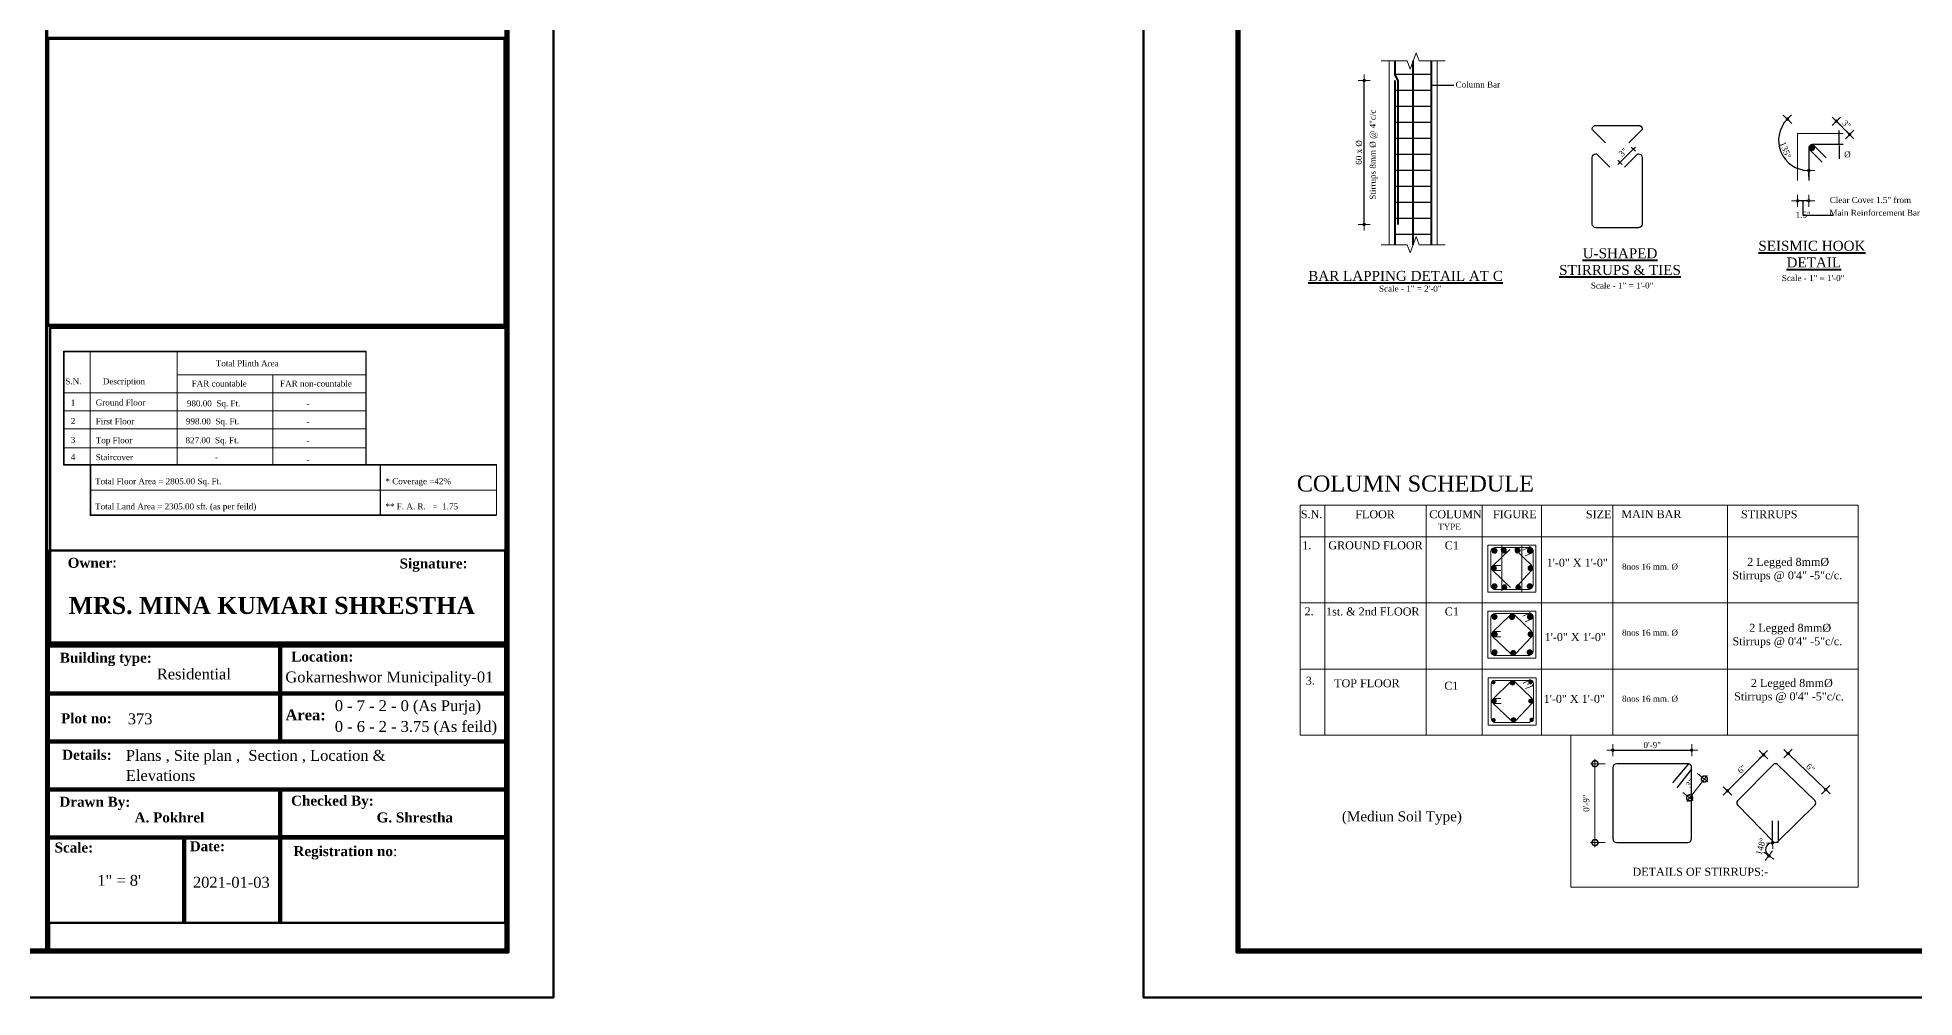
# Model space of a CAD drawing. Header units: inches. Extents: x 897 to 49934, y -34925 to -18564.
# Drawn here: x 19189 to 21065, y -25586 to -24626 of the extents above; entities that cross this region are included whole.
import ezdxf
from ezdxf.enums import TextEntityAlignment as Align

# ---------------------------------------------------------------- set-up
doc = ezdxf.new("R2010")
doc.units = ezdxf.units.IN
doc.header["$LTSCALE"] = 35
doc.header["$MEASUREMENT"] = 0
doc.header["$PDMODE"] = 34
for name, color, linetype, lineweight in [('SES- Door&Window', 21, 'Continuous', 15), ('SES-Access Road', 2, 'Continuous', 15), ('SES-DIMENSION', 142, 'Continuous', 13), ('SES-HACTH', 8, 'Continuous', 13), ('SES-Leader', 2, 'Continuous', 15), ('SES-REBARS', 1, 'Continuous', 40), ('SES-SHEETS', 7, 'Continuous', 60), ('SES-SLAB OUTLINE', 4, 'Continuous', 18), ('SES-TEXT', 3, 'Continuous', 20), ('SES-TitleText', 7, 'Continuous', 40)]:
    doc.layers.add(name, color=color, linetype=linetype, lineweight=lineweight)
doc.layers.add('SES-STIRRUP', color=10, linetype='Continuous')
doc.styles.add('7 INCH', font='times.ttf', dxfattribs={"height": 7})
doc.styles.add('SES-7 INCH', font='times.ttf', dxfattribs={"height": 7})
doc.styles.add('SES-ARAIL', font='times.ttf', dxfattribs={"height": 6})
doc.styles.add('SES-Title Text', font='times.ttf', dxfattribs={"height": 10})
doc.dimstyles.new('1.1', dxfattribs={"dimscale": 0, "dimtxt": 6, "dimasz": 1, "dimexe": 2, "dimexo": 9, "dimgap": 2, "dimtad": 1, "dimdec": 0, "dimlfac": 0.125, "dimzin": 3, "dimdsep": 46, "dimlunit": 4, "dimtxsty": 'SES-ARAIL', "dimblk": 'DIM', "dimcen": 3, "dimdle": 3, "dimse1": 1, "dimse2": 1, "dimclrd": 256, "dimclre": 256, "dimclrt": 7, "dimadec": 1, "dimazin": 2, "dimtfac": 1, "dimtdec": 0, "dimtix": 1, "dimtofl": 0, "dimtmove": 2, "dimatfit": 3, "dimldrblk": 'arrow', "dimfxl": 2, "dimfrac": 2, "dimtolj": 2, "dimtzin": 0, "dimarcsym": 0})
doc.dimstyles.new('1.2', dxfattribs={"dimscale": 0, "dimtxt": 6, "dimasz": 0.5, "dimexe": 2, "dimexo": 9, "dimgap": 2, "dimtad": 1, "dimdec": 0, "dimlfac": 0.25, "dimzin": 3, "dimdsep": 46, "dimlunit": 4, "dimtxsty": 'SES-ARAIL', "dimblk": 'DIM', "dimcen": 3, "dimdle": 3, "dimse1": 1, "dimse2": 1, "dimclrd": 256, "dimclre": 256, "dimclrt": 7, "dimadec": 1, "dimazin": 2, "dimtfac": 1, "dimtdec": 0, "dimtix": 1, "dimtofl": 0, "dimtmove": 2, "dimatfit": 3, "dimldrblk": 'DSAFSADF', "dimfxl": 2, "dimfrac": 2, "dimtolj": 2, "dimtzin": 0, "dimarcsym": 0})
doc.dimstyles.new('1.8 str', dxfattribs={"dimscale": 0, "dimtxt": 6, "dimasz": 1, "dimexe": 2, "dimexo": 9, "dimgap": 2, "dimtad": 1, "dimdec": 0, "dimzin": 3, "dimdsep": 46, "dimlunit": 4, "dimtxsty": 'SES-ARAIL', "dimblk": 'DIM', "dimcen": 3, "dimdle": 3, "dimse1": 1, "dimse2": 1, "dimclrd": 256, "dimclre": 256, "dimclrt": 7, "dimadec": 1, "dimazin": 2, "dimtfac": 1, "dimtdec": 0, "dimtofl": 0, "dimtmove": 2, "dimatfit": 3, "dimldrblk": 'DSAFSADF', "dimfxl": 2, "dimfrac": 2, "dimtolj": 2, "dimtzin": 0, "dimarcsym": 0})
doc.dimstyles.new('7 INCH', dxfattribs={"dimscale": 0, "dimtxt": 7, "dimasz": 1, "dimexe": 2, "dimexo": 9, "dimgap": 2, "dimtad": 1, "dimdec": 0, "dimzin": 3, "dimdsep": 46, "dimlunit": 4, "dimtxsty": '7 INCH', "dimblk": 'DIM', "dimcen": 3, "dimdle": 3, "dimse1": 1, "dimse2": 1, "dimclrd": 256, "dimclre": 256, "dimclrt": 7, "dimadec": 1, "dimazin": 2, "dimtfac": 1, "dimtdec": 0, "dimtix": 1, "dimtofl": 0, "dimtmove": 2, "dimatfit": 3, "dimldrblk": 'ARW', "dimfxl": 2, "dimfrac": 2, "dimtolj": 2, "dimtzin": 0, "dimarcsym": 0})

# ---------------------------------------------------------------- blocks, each defined once
blk = doc.blocks.new('s1')
at = {"layer": 'SES-SHEETS'}
for p, q in [((16863.9, -14166.6), (17322.2, -14166.6)), ((16863.9, -14454.6), (17322.2, -14454.6)), ((16864.5, -14774.4), (17322.9, -14774.4)), ((16865.9, -14772.4), (17324.2, -14772.4)), ((17096.8, -14774.4), (17096.8, -14870.4)), ((17096.8, -14774.4), (17096.8, -14870.4)), ((16864.5, -14822.4), (17322.9, -14822.4)), ((16864.5, -14870.4), (17322.9, -14870.4)), ((16864.5, -14918.4), (17322.9, -14918.4)), ((17096.8, -14918.4), (17096.8, -15053.1)), ((17096.8, -14918.4), (17096.8, -15053.1)), ((16864.5, -14966.4), (17322.9, -14966.4)), ((17000.8, -14966.4), (17000.8, -15053.1)), ((17000.8, -14966.4), (17000.8, -15053.1))]:
    blk.add_line(p, q, dxfattribs=at)
at = {"layer": 'SES-SHEETS', "color": 8}
blk.add_lwpolyline([(14202.2, -12888.6), (17370.2, -12888.6), (17370.2, -15126.6), (14202.2, -15126.6)], close=True, dxfattribs=at)
at = {"layer": 'SES-SHEETS'}
for points in [[(14295.2, -12933.6), (17325.2, -12933.6), (17325.2, -15081.6), (14295.2, -15081.6)], [(14296.2, -12934.6), (17324.2, -12934.6), (17324.2, -15080.6), (14296.2, -15080.6)], [(14297.2, -12935.6), (17323.2, -12935.6), (17323.2, -15079.6), (14297.2, -15079.6)], [(14298.2, -12936.6), (17322.2, -12936.6), (17322.2, -15078.6), (14298.2, -15078.6)], [(16864.9, -14453.6), (17321.2, -14453.6), (17321.2, -14167.6), (16864.9, -14167.6)], [(16866.9, -14771.4), (17323.2, -14771.4), (17323.2, -14456.6), (16866.9, -14456.6)], [(16865.5, -14679.4), (17321.9, -14679.4), (17321.9, -14773.4), (16865.5, -14773.4)], [(17095.8, -14821.4), (16865.5, -14821.4), (16865.5, -14775.4), (17095.8, -14775.4)], [(17095.8, -14821.4), (16865.5, -14821.4), (16865.5, -14775.4), (17095.8, -14775.4)], [(17097.8, -14775.4), (17321.9, -14775.4), (17321.9, -14821.4), (17097.8, -14821.4)], [(17095.8, -14823.4), (16865.5, -14823.4), (16865.5, -14869.4), (17095.8, -14869.4)], [(17095.8, -14823.4), (16865.5, -14823.4), (16865.5, -14869.4), (17095.8, -14869.4)], [(17097.8, -14823.4), (17321.9, -14823.4), (17321.9, -14869.4), (17097.8, -14869.4)], [(16865.5, -14871.4), (17321.9, -14871.4), (17321.9, -14917.4), (16865.5, -14917.4)], [(17095.8, -14919.4), (16865.5, -14919.4), (16865.5, -14965.4), (17095.8, -14965.4)], [(17095.8, -14919.4), (16865.5, -14919.4), (16865.5, -14965.4), (17095.8, -14965.4)], [(17097.8, -14965.1), (17321.9, -14965.1), (17321.9, -14919.4), (17097.8, -14919.4)], [(16865.5, -14967.4), (16999.8, -14967.4), (16999.8, -15052.1), (16865.5, -15052.1)], [(17095.8, -14967.4), (17001.8, -14967.4), (17001.8, -15052.1), (17095.8, -15052.1)], [(17095.8, -14967.4), (17001.8, -14967.4), (17001.8, -15052.1), (17095.8, -15052.1)], [(17097.8, -14967.4), (17321.9, -14967.4), (17321.9, -15052.1), (17097.8, -15052.1)], [(16865.9, -15052.1), (17322.2, -15052.1), (17322.2, -15078.6), (16865.9, -15078.6)]]:
    blk.add_lwpolyline(points, close=True, dxfattribs=at)
at = {"layer": 'SES-TitleText', "style": 'SES-7 INCH'}
for s, height, p in [('Residential', 10.893, (16973.6, -14808.4)), ('Gokarneshwor Municipality-01', 10.893, (17102.1, -14811.4)), ('0 - 7 - 2 - 0 (As Purja)', 10.893, (17151.5, -14840.1)), ('373', 10.89, (16944.6, -14853.3)), ('0 - 6 - 2 - 3.75 (As feild)', 10.893, (17151.5, -14860.9)), ('1" = 8\'', 10.89, (16914.1, -15014.9)), ('2021-01-03', 10.89, (17009.7, -15016.8))]:
    blk.add_text(s, height=height, dxfattribs=at).set_placement(p)
at = {"layer": 'SES-TitleText', "attachment_point": 1, "style": 'SES-7 INCH'}
for s, insert, char_height, width in [('{\\fTimes New Roman|b1|i0|c0|p18;Owner\\fArial|b1|i0|c0|p34;:}', (16884.5, -14686.7), 10, 93), ('{\\fTimes New Roman|b1|i0|c0|p18;Signature\\fArial|b1|i0|c0|p34;:}', (17216.3, -14687.4), 10, 93), ('{\\fTimes New Roman|b1|i0|c0|p18;MRS. MINA KUMARI SHRESTHA}', (16885.5, -14725.8), 17.1, 440.11), ('{\\fTimes New Roman|b1|i0|c0|p18;Building type:}', (16876.7, -14781.7), 10, 93), ('{\\fTimes New Roman|b1|i0|c0|p18;Location:}', (17108, -14780.5), 10, 96), ('{\\fTimes New Roman|b1|i0|c0|p18;Area:}', (17102.2, -14838.4), 10.893, 61), ('{\\fTimes New Roman|b1|i0|c0|p18;Plot no:}', (16877.8, -14842.3), 10, 59), ('{\\fTimes New Roman|b1|i0|c0|p18;Details:}', (16879, -14878.8), 10, 52), ('{\\fTimes New Roman|b1|i0|c0|p18;Drawn By:}', (16876.2, -14925.8), 10, 89), ('{\\fTimes New Roman|b1|i0|c0|p18;Checked By:}', (17107.8, -14924.7), 10, 89), ('{\\fTimes New Roman|b1|i0|c0|p18;A. Pokhrel}', (16951.4, -14941.5), 10, 89), ('{\\fTimes New Roman|b1|i0|c0|p18;G. Shrestha}', (17193.3, -14941.5), 10, 89), ('{\\fTimes New Roman|b1|i0|c0|p18;Scale:}', (16871.4, -14971.6), 10, 89), ('{\\fTimes New Roman|b1|i0|c0|p18;Date:}', (17006.5, -14970.3), 10, 46), ('{\\fTimes New Roman|b1|i0|c0|p18;Registration no}:', (17110.2, -14975.2), 10, 161)]:
    blk.add_mtext(s, dxfattribs=dict(at, insert=insert, char_height=char_height, width=width))
blk = doc.blocks.new('DIM')
at = {"layer": 'SES-DIMENSION'}
h = blk.add_hatch(color=256, dxfattribs=at)
h.paths.add_polyline_path([(0, 1.28), (0, 0), (1.28, 0, 0.414214)])
h.paths.add_polyline_path([(1.28, 0), (0, 0), (0, -1.28, 0.414214)])
h.paths.add_polyline_path([(0, 0), (-1.28, 0, 0.414214), (0, -1.28)])
h.paths.add_polyline_path([(0, 1.28, 0.414214), (-1.28, 0), (0, 0)])
for p, q in [((0, 6), (0, -6)), ((-6, 0), (6, 0))]:
    blk.add_line(p, q, dxfattribs=at)
blk.add_circle((0, 0), 1.28, dxfattribs=at)
blk = doc.blocks.new('*D479')
at = {"layer": 'Defpoints', "color": 0, "ltscale": 10, "transparency": 16777216}
for p in [(20788.7, -24742.3), (20770.7, -24750.9), (20775.4, -24755.6)]:
    blk.add_point(p, dxfattribs=at)
at = {"layer": 'SES-DIMENSION', "lineweight": -2, "ltscale": 10, "transparency": 16777216}
blk.add_line((20783.7, -24738), (20771, -24750.6), dxfattribs=at)
at = {"layer": 'SES-DIMENSION', "lineweight": -2, "ltscale": 10, "transparency": 16777216, "xscale": 0.5, "yscale": 0.5, "zscale": 0.5}
for p, rotation in [((20770.7, -24750.9), 225.0000000000157), ((20784, -24737.6), 45.00000000001559)]:
    blk.add_blockref('DIM', p, dxfattribs=dict(at, rotation=rotation))
at = {"layer": 'SES-DIMENSION', "color": 7, "ltscale": 10, "transparency": 16777216, "insert": (20773.8, -24740.7), "char_height": 6, "attachment_point": 5, "rotation": 45, "style": 'SES-ARAIL'}
blk.add_mtext('\\A2;3"', dxfattribs=at)
blk = doc.blocks.new('DSAFSADF')
at = {"layer": 'SES-DIMENSION'}
blk.add_lwpolyline([(-0.5, 0, 0, 3, 0), (-5.5, 0, 0, 0, 0), (-0.5, 0, 0, 0, 0)], format="xyseb", dxfattribs=at)
blk = doc.blocks.new('*D484')
at = {"layer": 'Defpoints', "color": 0, "ltscale": 10, "transparency": 16777216}
for p in [(20929.3, -24728.9), (20959.4, -24736.7), (20963.5, -24733.1), (20976.8, -24746.4), (20959.4, -24768.8)]:
    blk.add_point(p, dxfattribs=at)
at = {"layer": 'SES-DIMENSION', "lineweight": -2, "ltscale": 10, "transparency": 16777216}
blk.add_arc((20959.4, -24728.9), 30.1, 136.9047, 268.0953, dxfattribs=at)
for p, rotation in [((20938.1, -24707.7), 45.95235785282604), ((20959.4, -24759), 359.0476421471964)]:
    blk.add_blockref('DIM', p, dxfattribs=dict(at, rotation=rotation))
at = {"layer": 'SES-DIMENSION', "color": 7, "ltscale": 10, "transparency": 16777216, "insert": (20936.2, -24738.5), "char_height": 6, "attachment_point": 5, "rotation": 292.5, "style": 'SES-ARAIL'}
blk.add_mtext('\\A2;135°', dxfattribs=at)
blk = doc.blocks.new('arrow')
at = {"layer": 'SES-DIMENSION'}
blk.add_lwpolyline([(1.2, 0, 0, 2.1, 0), (-2.3, 0, 0, 0, 0), (1.2, 0, 0, 0, 0)], format="xyseb", dxfattribs=at)
blk = doc.blocks.new('*D485')
at = {"layer": 'Defpoints', "color": 0, "ltscale": 10, "transparency": 16777216}
for p in [(21000.3, -24723), (20963.5, -24733.1), (20976.8, -24746.4)]:
    blk.add_point(p, dxfattribs=at)
at = {"layer": 'SES-DIMENSION', "lineweight": -2, "ltscale": 10, "transparency": 16777216}
blk.add_line((20987.7, -24710.4), (20999.6, -24722.3), dxfattribs=at)
for p, rotation in [((20987, -24709.7), 135.0000000000157), ((21000.3, -24723), 315.0000000000157)]:
    blk.add_blockref('DIM', p, dxfattribs=dict(at, rotation=rotation))
at = {"layer": 'SES-DIMENSION', "color": 7, "ltscale": 10, "transparency": 16777216, "insert": (20997.2, -24712.8), "char_height": 6, "attachment_point": 5, "rotation": 315, "style": 'SES-ARAIL'}
blk.add_mtext('\\A2;3"', dxfattribs=at)
blk = doc.blocks.new('*D486')
at = {"layer": 'Defpoints', "color": 0, "ltscale": 10, "transparency": 16777216}
for p in [(20948.3, -24768.8), (20959.4, -24768.8), (20948.3, -24789.2)]:
    blk.add_point(p, dxfattribs=at)
at = {"layer": 'SES-DIMENSION', "lineweight": -2, "ltscale": 10, "transparency": 16777216}
blk.add_line((20958.4, -24789.2), (20949.3, -24789.2), dxfattribs=at)
at = {"layer": 'SES-DIMENSION', "lineweight": -2, "ltscale": 10, "transparency": 16777216, "rotation": 180}
blk.add_blockref('DIM', (20948.3, -24789.2), dxfattribs=at)
at = {"layer": 'SES-DIMENSION', "lineweight": -2, "ltscale": 10, "transparency": 16777216}
blk.add_blockref('DIM', (20959.4, -24789.2), dxfattribs=at)
at = {"layer": 'SES-DIMENSION', "color": 7, "ltscale": 10, "transparency": 16777216, "insert": (20953.8, -24803.3), "char_height": 6, "attachment_point": 5, "style": 'SES-ARAIL'}
blk.add_mtext('\\A2;1.5"', dxfattribs=at)
blk = doc.blocks.new('*D487')
at = {"layer": 'Defpoints', "color": 0, "ltscale": 10, "transparency": 16777216}
for p in [(20514.9, -24668.9), (20546, -24668.9), (20549, -24812.9)]:
    blk.add_point(p, dxfattribs=at)
at = {"layer": 'SES-DIMENSION', "lineweight": -2, "ltscale": 10, "transparency": 16777216}
blk.add_line((20514.9, -24811.9), (20514.9, -24669.9), dxfattribs=at)
for p, rotation in [((20514.9, -24668.9), 90), ((20514.9, -24812.9), 270)]:
    blk.add_blockref('DIM', p, dxfattribs=dict(at, rotation=rotation))
at = {"layer": 'SES-DIMENSION', "color": 7, "ltscale": 10, "transparency": 16777216, "insert": (20509.8, -24740.9), "char_height": 6, "attachment_point": 5, "rotation": 90, "style": 'SES-ARAIL'}
blk.add_mtext('\\A2;60 x %%C', dxfattribs=at)
blk = doc.blocks.new('ARW')
at = {"layer": 'SES-DIMENSION'}
blk.add_lwpolyline([(10, 0, 0, 6, 0), (0, 0, 0, 0, 0), (10, 0, 0, 0, 0)], format="xyseb", dxfattribs=at)
blk = doc.blocks.new('_DotSmall')
at = {"color": 0, "linetype": 'ByBlock', "const_width": 0.5}
blk.add_lwpolyline([(-0.0625, 0, 1), (0.0625, 0, 1)], format="xyb", close=True, dxfattribs=at)
blk = doc.blocks.new('*D488')
at = {"layer": 'Defpoints', "color": 0, "ltscale": 10, "transparency": 16777216}
for p in [(20951, -25393.7), (20923.2, -25409.6), (20917.8, -25434.1), (20923.2, -25429.6), (20928.2, -25430.5)]:
    blk.add_point(p, dxfattribs=at)
at = {"layer": 'SES-DIMENSION', "lineweight": -2, "ltscale": 10, "transparency": 16777216}
blk.add_arc((20923.2, -25438.6), 6.99, 98.1995, 229.9985, dxfattribs=at)
for p, rotation in [((20919.5, -25444.6), 324.0981993445341), ((20923.2, -25431.6), 4.099747365560352)]:
    blk.add_blockref('DIM', p, dxfattribs=dict(at, rotation=rotation))
at = {"layer": 'SES-DIMENSION', "color": 7, "ltscale": 10, "transparency": 16777216, "insert": (20911.6, -25435.3), "char_height": 6, "attachment_point": 5, "rotation": 74.099, "style": 'SES-ARAIL'}
blk.add_mtext('\\A2;148%%D', dxfattribs=at)
blk = doc.blocks.new('*D489')
at = {"layer": 'Defpoints', "color": 0, "ltscale": 10, "transparency": 16777216}
for p in [(20924, -25353.4), (20878.2, -25379.7), (20888, -25389.5)]:
    blk.add_point(p, dxfattribs=at)
at = {"layer": 'SES-DIMENSION', "lineweight": -2, "ltscale": 10, "transparency": 16777216}
blk.add_line((20913.4, -25344.2), (20878.9, -25379), dxfattribs=at)
for p, rotation in [((20914.1, -25343.5), 45.12810271448792), ((20878.2, -25379.7), 225.128102714488)]:
    blk.add_blockref('DIM', p, dxfattribs=dict(at, rotation=rotation))
at = {"layer": 'SES-DIMENSION', "color": 7, "ltscale": 10, "transparency": 16777216, "insert": (20892.6, -25358), "char_height": 6, "attachment_point": 5, "rotation": 45.1281, "style": 'SES-ARAIL'}
blk.add_mtext('\\A2;6"', dxfattribs=at)
blk = doc.blocks.new('*D490')
at = {"layer": 'Defpoints', "color": 0, "ltscale": 10, "transparency": 16777216}
for p in [(20938.8, -25342.3), (20928.2, -25353.4), (20965.8, -25389.5)]:
    blk.add_point(p, dxfattribs=at)
at = {"layer": 'SES-DIMENSION', "lineweight": -2, "ltscale": 10, "transparency": 16777216}
blk.add_line((20975.7, -25377.8), (20939.5, -25343), dxfattribs=at)
for p, rotation in [((20938.8, -25342.3), 136.1315773978483), ((20976.4, -25378.5), 316.1315773978483)]:
    blk.add_blockref('DIM', p, dxfattribs=dict(at, rotation=rotation))
at = {"layer": 'SES-DIMENSION', "color": 7, "ltscale": 10, "transparency": 16777216, "insert": (20961.1, -25356.7), "char_height": 6, "attachment_point": 5, "rotation": 316.1316, "style": 'SES-ARAIL'}
blk.add_mtext('\\A2;6"', dxfattribs=at)
blk = doc.blocks.new('*D491')
at = {"layer": 'Defpoints', "color": 0, "transparency": 16777216}
for p in [(20842.4, -25338.9), (20763.5, -25374.8), (20842.4, -25379.3)]:
    blk.add_point(p, dxfattribs=at)
at = {"layer": 'SES-DIMENSION', "lineweight": -2, "transparency": 16777216}
blk.add_line((20764.5, -25338.9), (20841.4, -25338.9), dxfattribs=at)
at = {"layer": 'SES-DIMENSION', "lineweight": -2, "transparency": 16777216, "rotation": 180}
blk.add_blockref('DIM', (20763.5, -25338.9), dxfattribs=at)
at = {"layer": 'SES-DIMENSION', "lineweight": -2, "transparency": 16777216}
blk.add_blockref('DIM', (20842.4, -25338.9), dxfattribs=at)
at = {"layer": 'SES-DIMENSION', "color": 7, "transparency": 16777216, "insert": (20802.9, -25333.9), "char_height": 6, "attachment_point": 5, "style": 'SES-ARAIL'}
blk.add_mtext('\\A2;0\'-9"', dxfattribs=at)

msp = doc.modelspace()

# ---------------------------------------------------------------- hatches: boundary and pattern name
at = {"layer": 'SES-HACTH'}
h = msp.add_hatch(color=7, dxfattribs=at)
edge = h.paths.add_edge_path()
edge.add_arc((20654.29, -25138.76), 2.16, 0, 360)
h = msp.add_hatch(color=7, dxfattribs=at)
edge = h.paths.add_edge_path()
edge.add_arc((20668.02, -25138.76), 2.16, 0, 360)
h = msp.add_hatch(color=7, dxfattribs=at)
edge = h.paths.add_edge_path()
edge.add_arc((20644.63, -25156.76), 2.16, 0, 360)
h = msp.add_hatch(color=7, dxfattribs=at)
edge = h.paths.add_edge_path()
edge.add_arc((20681.29, -25156.81), 2.16, 0, 360)
h = msp.add_hatch(color=7, dxfattribs=at)
edge = h.paths.add_edge_path()
edge.add_arc((20655.3, -25175.6), 2.16, 0, 360)
h = msp.add_hatch(color=7, dxfattribs=at)
edge = h.paths.add_edge_path()
edge.add_arc((20669.03, -25175.6), 2.16, 0, 360)
h = msp.add_hatch(color=7, dxfattribs=at)
edge = h.paths.add_edge_path()
edge.add_arc((20663, -25204.86), 2.16, 0, 360)
h = msp.add_hatch(color=7, dxfattribs=at)
edge = h.paths.add_edge_path()
edge.add_arc((20644.63, -25222.86), 2.16, 0, 360)
h = msp.add_hatch(color=7, dxfattribs=at)
edge = h.paths.add_edge_path()
edge.add_arc((20681.29, -25222.91), 2.16, 0, 360)
h = msp.add_hatch(color=7, dxfattribs=at)
edge = h.paths.add_edge_path()
edge.add_arc((20664.01, -25241.7), 2.16, 0, 360)
h = msp.add_hatch(color=7, dxfattribs=at)
edge = h.paths.add_edge_path()
edge.add_arc((20644.23, -25270.93), 2.16, 0, 360)
h = msp.add_hatch(color=7, dxfattribs=at)
edge = h.paths.add_edge_path()
edge.add_arc((20663.34, -25271.7), 2.16, 0, 360)
h = msp.add_hatch(color=7, dxfattribs=at)
edge = h.paths.add_edge_path()
edge.add_arc((20681.27, -25270.93), 2.16, 0, 360)
h = msp.add_hatch(color=7, dxfattribs=at)
edge = h.paths.add_edge_path()
edge.add_arc((20644.96, -25289.7), 2.16, 0, 360)
h = msp.add_hatch(color=7, dxfattribs=at)
edge = h.paths.add_edge_path()
edge.add_arc((20681.62, -25289.75), 2.16, 0, 360)
h = msp.add_hatch(color=7, dxfattribs=at)
edge = h.paths.add_edge_path()
edge.add_arc((20644.38, -25308.91), 2.16, 0, 360)
h = msp.add_hatch(color=7, dxfattribs=at)
edge = h.paths.add_edge_path()
edge.add_arc((20664.35, -25308.54), 2.16, 0, 360)
h = msp.add_hatch(color=7, dxfattribs=at)
edge = h.paths.add_edge_path()
edge.add_arc((20682.43, -25308.56), 2.16, 0, 360)

# ---------------------------------------------------------------- linework, layer by layer
at = {"color": 7, "const_width": 3}
for points in [[(20643.81, -25139.48, 1), (20646.81, -25139.48, 1)], [(20653.12, -25139.18, 1), (20656.12, -25139.18, 1)], [(20666.85, -25139.18, 1), (20669.85, -25139.18, 1)], [(20643.13, -25156.76, 1), (20646.13, -25156.76, 1)], [(20679.79, -25156.8, 1), (20682.79, -25156.8, 1)], [(20643.81, -25174.9, 1), (20646.81, -25174.9, 1)], [(20678.99, -25174.9, 1), (20681.99, -25174.9, 1)], [(20643.81, -25205.58, 1), (20646.81, -25205.58, 1)], [(20661.34, -25205.68, 1), (20664.34, -25205.68, 1)], [(20643.98, -25222.93, 1), (20646.98, -25222.93, 1)], [(20679.79, -25222.9, 1), (20682.79, -25222.9, 1)], [(20643.81, -25240.99, 1), (20646.81, -25240.99, 1)], [(20662.51, -25241.7, 1), (20665.51, -25241.7, 1)], [(20678.99, -25240.99, 1), (20681.99, -25240.99, 1)]]:
    msp.add_lwpolyline(points, format="xyb", close=True, dxfattribs=at)
at = {"layer": 'SES-Access Road'}
msp.add_lwpolyline([(20652.72, -25179.57), (20652.72, -25133.7), (20672.54, -25133.7), (20672.54, -25180.9), (20652.72, -25180.9)], dxfattribs=at)
at = {"layer": 'SES-DIMENSION'}
for p, q in [((20451.06, -25093.77), (21008.77, -25093.77)), ((20451.06, -25093.77), (20451.06, -25323.85)), ((20475.53, -25093.77), (20475.53, -25323.85)), ((20577.06, -25093.77), (20577.06, -25323.85)), ((20632.85, -25093.77), (20632.85, -25323.85)), ((20692.15, -25093.77), (20692.15, -25323.85)), ((20763.48, -25093.77), (20763.48, -25323.85)), ((20878.13, -25093.77), (20878.13, -25323.85)), ((21008.77, -25093.77), (21008.77, -25476.15)), ((20451.06, -25125.55), (21008.77, -25125.55)), ((20638.52, -25133.7), (20686.6, -25133.7)), ((20638.52, -25180.9), (20638.52, -25133.7)), ((20641.73, -25140.15), (20641.73, -25174.15)), ((20643.94, -25154.23), (20660.47, -25138.09)), ((20680.86, -25136.15), (20645.73, -25136.15)), ((20665.54, -25137.91), (20682.16, -25153.91)), ((20680.02, -25136.23), (20673.66, -25138.91)), ((20683.93, -25173.78), (20683.93, -25139.78)), ((20686.6, -25133.7), (20686.6, -25180.9)), ((20651.54, -25159.3), (20643.75, -25159.3)), ((20661.38, -25176.02), (20643.75, -25159.3)), ((20643.94, -25154.23), (20651.4, -25154.23)), ((20682.34, -25159.3), (20666.45, -25176.21)), ((20682.16, -25141.84), (20675.99, -25144.44)), ((20644.6, -25178.15), (20680.74, -25178.15)), ((20451.06, -25191.65), (21008.77, -25191.65)), ((20686.6, -25180.9), (20638.52, -25180.9)), ((20638.52, -25199.8), (20686.6, -25199.8)), ((20638.52, -25247), (20638.52, -25199.8)), ((20641.73, -25206.25), (20641.73, -25240.25)), ((20643.94, -25220.33), (20660.47, -25204.19)), ((20680.86, -25202.25), (20645.73, -25202.25)), ((20665.54, -25204.01), (20682.16, -25220.01)), ((20680.02, -25202.33), (20673.66, -25205.01)), ((20682.16, -25207.94), (20675.99, -25210.54)), ((20683.93, -25239.88), (20683.93, -25205.88)), ((20686.6, -25199.8), (20686.6, -25247)), ((20651.54, -25225.4), (20643.75, -25225.4)), ((20661.38, -25242.12), (20643.75, -25225.4)), ((20643.94, -25220.33), (20651.4, -25220.33)), ((20682.34, -25225.4), (20666.45, -25242.31)), ((20686.6, -25247), (20638.52, -25247)), ((20644.6, -25244.25), (20680.74, -25244.25)), ((20451.06, -25257.75), (21008.77, -25257.75)), ((20638.85, -25266.64), (20686.94, -25266.64)), ((20638.85, -25313.85), (20638.85, -25266.64)), ((20644.27, -25287.17), (20660.8, -25271.04)), ((20681.19, -25269.09), (20646.07, -25269.09)), ((20665.87, -25270.85), (20682.49, -25286.85)), ((20680.35, -25269.17), (20674, -25271.85)), ((20686.94, -25266.64), (20686.94, -25313.85)), ((20642.07, -25273.09), (20642.07, -25307.09)), ((20644.27, -25287.17), (20651.74, -25287.17)), ((20682.5, -25274.78), (20676.32, -25277.38)), ((20684.26, -25306.72), (20684.26, -25272.72)), ((20651.87, -25292.24), (20644.09, -25292.24)), ((20661.71, -25308.97), (20644.09, -25292.24)), ((20682.68, -25292.24), (20666.78, -25309.15)), ((20451.06, -25323.85), (21008.77, -25323.85)), ((20686.94, -25313.85), (20638.85, -25313.85)), ((20644.93, -25311.09), (20681.07, -25311.09)), ((20721.58, -25323.85), (20721.58, -25476.15)), ((20721.58, -25476.15), (21008.77, -25476.15))]:
    msp.add_line(p, q, dxfattribs=at)
at = {"layer": 'SES-DIMENSION', "ltscale": 10}
for p, q in [((20755.99, -25352.49), (20741.24, -25352.49)), ((20745.74, -25347.99), (20745.74, -25435.87)), ((20837.58, -25390.18), (20857.86, -25364.21)), ((20848.27, -25362.42), (20858.64, -25370.52)), ((20833.52, -25381.31), (20843.89, -25389.41)), ((20755.99, -25431.37), (20741.24, -25431.37))]:
    msp.add_line(p, q, dxfattribs=at)
at = {"layer": 'SES-DIMENSION', "const_width": 3}
for points in [[(20679.23, -25139.48, 1), (20682.23, -25139.48, 1)], [(20679.23, -25205.58, 1), (20682.23, -25205.58, 1)]]:
    msp.add_lwpolyline(points, format="xyb", close=True, dxfattribs=at)
at = {"layer": 'SES-DIMENSION'}
for centre in [(20654.29, -25138.76), (20668.02, -25138.76), (20644.63, -25156.76), (20681.29, -25156.8), (20655.3, -25175.6), (20669.03, -25175.6), (20663, -25204.86), (20644.63, -25222.86), (20681.29, -25222.9), (20664.01, -25241.7), (20663.34, -25271.7), (20644.96, -25289.7), (20681.62, -25289.74), (20664.35, -25308.54)]:
    msp.add_circle(centre, 2.16, dxfattribs=at)
for centre, radius, start, end in [((20645.73, -25140.15), 4, 90, 180), ((20654.35, -25139.58), 2.99, 34.05325, 150.16299), ((20668.07, -25139.58), 2.99, 34.05325, 150.16299), ((20680.92, -25139.1), 3.01, 294.49318, 107.34948), ((20645.48, -25156.83), 3.02, 120.66682, 235.11695), ((20679.78, -25156.69), 3.66, 314.44496, 49.51873), ((20645.73, -25174.15), 4, 180, 270), ((20655.24, -25174.98), 2.78, 202.16657, 333.61719), ((20668.96, -25174.98), 2.78, 202.16657, 333.61719), ((20679.93, -25173.78), 4, 270, 0), ((20645.73, -25206.25), 4, 90, 180), ((20663.06, -25205.68), 2.99, 34.05325, 150.16299), ((20680.92, -25205.2), 3.01, 294.49318, 107.34948), ((20645.48, -25222.93), 3.02, 120.66682, 235.11695), ((20679.78, -25222.79), 3.66, 314.44496, 49.51873), ((20645.73, -25240.25), 4, 180, 270), ((20663.95, -25241.07), 2.78, 202.16657, 333.61719), ((20679.93, -25239.88), 4, 270, 0), ((20646.07, -25273.09), 4, 90, 180), ((20663.4, -25272.52), 2.99, 34.05325, 150.16299), ((20681.25, -25272.04), 3.01, 294.49318, 107.34948), ((20645.81, -25289.77), 3.02, 120.66682, 235.11695), ((20680.12, -25289.63), 3.66, 314.44496, 49.51873), ((20646.07, -25307.09), 4, 180, 270), ((20664.29, -25307.92), 2.78, 202.16657, 333.61719), ((20680.26, -25306.72), 4, 270, 0)]:
    msp.add_arc(centre, radius, start, end, dxfattribs=at)
at = {"layer": 'SES-REBARS', "ltscale": 10}
msp.add_line((20564.03, -24833.21), (20564.03, -24649.39), dxfattribs=at)
for points in [[(20549.03, -24812.86), (20549.03, -24668.86), (20546.03, -24663.16), (20546.03, -24649.39)], [(20582.03, -24649.39), (20582.03, -24833.21)], [(20546.03, -24833.21), (20546.03, -24668.86)]]:
    msp.add_lwpolyline(points, dxfattribs=at)
at = {"layer": 'SES-SHEETS'}
for p, q in [((19197.42, -25538.4), (19197.42, -23396.4)), ((19198.42, -25538.4), (19198.42, -23396.4))]:
    msp.add_line(p, q, dxfattribs=at)
at = {"layer": 'SES-SLAB OUTLINE', "ltscale": 10}
for p, q in [((20540.03, -24833.21), (20540.03, -24649.39)), ((20588.03, -24833.21), (20588.03, -24649.39))]:
    msp.add_line(p, q, dxfattribs=at)
at = {"layer": 'SES-SLAB OUTLINE', "linetype": 'Continuous', "ltscale": 10}
for points in [[(20532.03, -24649.39), (20558.03, -24649.39), (20561.03, -24657.64), (20567.03, -24641.15), (20570.03, -24649.39), (20596.03, -24649.39)], [(20532.03, -24833.21), (20558.03, -24833.21), (20561.03, -24841.45), (20567.03, -24824.97), (20570.03, -24833.21), (20596.03, -24833.21)]]:
    msp.add_lwpolyline(points, dxfattribs=at)
at = {"layer": 'SES-SLAB OUTLINE'}
msp.add_lwpolyline([(20993.93, -24722.02), (20948.28, -24722.02), (20948.28, -24768.84)], dxfattribs=at)
at = {"layer": 'SES-SLAB OUTLINE', "ltscale": 10, "const_width": 3.2}
msp.add_lwpolyline([(20962.63, -24734.71, 1), (20962.63, -24737.91, 1)], format="xyb", close=True, dxfattribs=at)
at = {"layer": 'SES-STIRRUP'}
for p, q in [((20545.19, -24662.62), (20582.83, -24662.62)), ((20545.19, -24678.62), (20582.83, -24678.62)), ((20545.19, -24694.62), (20582.83, -24694.62)), ((20545.19, -24710.62), (20582.83, -24710.62)), ((20545.19, -24726.62), (20582.83, -24726.62)), ((20545.19, -24742.62), (20582.83, -24742.62)), ((20545.19, -24758.62), (20582.83, -24758.62)), ((20545.19, -24774.62), (20582.83, -24774.62)), ((20545.19, -24790.62), (20582.83, -24790.62)), ((20545.19, -24806.62), (20582.83, -24806.62)), ((20545.19, -24822.62), (20582.83, -24822.62))]:
    msp.add_line(p, q, dxfattribs=at)
at = {"layer": 'SES-STIRRUP', "color": 5}
for p, q in [((20959.36, -24737.28), (20972.67, -24750.59)), ((20963.53, -24733.1), (20976.85, -24746.42)), ((20763.49, -25356.49), (20763.49, -25427.37)), ((20838.36, -25352.49), (20767.49, -25352.49)), ((20839.28, -25352.6), (20823.21, -25371.68)), ((20842.36, -25357.81), (20827.61, -25376.69)), ((20842.36, -25427.37), (20842.36, -25356.49)), ((20923.15, -25429.64), (20923.15, -25409.58)), ((20929.06, -25429.64), (20929.06, -25409.58)), ((20767.49, -25431.37), (20838.36, -25431.37))]:
    msp.add_line(p, q, dxfattribs=at)
for points in [[(20756.37, -24731.27), (20743.05, -24717.96), (20743.05, -24717.43, -0.4142136), (20746.7, -24713.78), (20789.25, -24713.78, -0.4142136), (20792.9, -24717.43), (20792.9, -24717.96), (20779.58, -24731.27)], [(20775.4, -24755.65), (20788.72, -24742.33), (20789.25, -24742.33, -0.4142136), (20792.9, -24745.98), (20792.9, -24812.53, -0.4142136), (20789.25, -24816.18), (20746.7, -24816.18, -0.4142136), (20743.05, -24812.53), (20743.05, -24745.98, -0.4142136), (20746.7, -24742.33), (20747.23, -24742.33), (20760.54, -24755.65)], [(20993.93, -24733.1), (20963, -24733.1, 0.4142136), (20959.36, -24736.74), (20959.36, -24768.84)], [(20924.02, -25430.5, 0.4142136), (20928.19, -25430.5), (20965.79, -25393.68, 0.2803397), (20965.79, -25389.5), (20928.19, -25353.36, 0.4142136), (20924.02, -25353.36), (20888.04, -25389.5, 0.2547819), (20888.04, -25393.68), (20924.02, -25430.5)]]:
    msp.add_lwpolyline(points, format="xyb", dxfattribs=at)
at = {"layer": 'SES-STIRRUP'}
for centre, radius, start, end in [((20673.56, -25140.07), 5.21, 359.14213, 4.27644), ((20679.93, -25139.78), 4, 63.15314, 90), ((20673.56, -25206.17), 5.21, 359.14213, 4.27644), ((20679.93, -25205.88), 4, 63.15314, 90), ((20680.26, -25272.72), 4, 63.15314, 90), ((20673.89, -25273.01), 5.21, 359.14213, 4.27644)]:
    msp.add_arc(centre, radius, start, end, dxfattribs=at)
at = {"layer": 'SES-STIRRUP', "color": 5}
for centre, radius, start, end in [((20767.49, -25356.49), 4, 90, 180), ((20838.36, -25356.49), 4, 63.15314, 90), ((20838.51, -25356.4), 3.86, 358.69037, 64.46277), ((20767.49, -25427.37), 4, 180, 270), ((20838.36, -25427.37), 4, 270, 0)]:
    msp.add_arc(centre, radius, start, end, dxfattribs=at)
at = {"layer": 'SES-TEXT', "color": 5}
for p, q in [((19214.95, -24939.8), (19517.47, -24939.8)), ((19214.95, -24939.8), (19214.95, -25053.78)), ((19214.95, -24940.3), (19517.47, -24940.3)), ((19215.45, -24939.8), (19215.45, -25053.78)), ((19241.64, -24939.8), (19241.64, -25104.09)), ((19516.97, -24939.8), (19516.97, -25053.78)), ((19517.47, -24939.8), (19517.47, -25053.78)), ((19214.95, -25053.28), (19647.63, -25053.28)), ((19214.95, -25053.78), (19647.63, -25053.78)), ((19242.14, -25053.78), (19242.14, -25104.09)), ((19531.37, -25053.78), (19531.37, -25104.09)), ((19531.87, -25053.78), (19531.87, -25104.09)), ((19647.63, -25103.59), (19647.63, -25053.28)), ((19241.64, -25103.59), (19647.63, -25103.59)), ((19241.64, -25104.09), (19647.63, -25104.09))]:
    msp.add_line(p, q, dxfattribs=at)
at = {"layer": 'SES-TEXT'}
for p, q in [((19328.57, -24939.8), (19328.57, -25053.78)), ((19328.57, -24963.51), (19517.47, -24963.51)), ((19424.25, -24963.51), (19424.25, -25053.78)), ((19214.95, -24981.46), (19517.47, -24981.46)), ((19214.95, -24999.42), (19517.47, -24999.42)), ((19214.95, -25017.37), (19517.47, -25017.37)), ((19214.95, -25036.33), (19517.47, -25036.33)), ((19241.64, -25078.94), (19647.63, -25078.94))]:
    msp.add_line(p, q, dxfattribs=at)

# ---------------------------------------------------------------- block references
at = {"layer": 'SES- Door&Window'}
for p in [(2334.54, -10459.76), (6092.08, -10459.76)]:
    msp.add_blockref('s1', p, dxfattribs=at)
at = {"layer": 'SES-DIMENSION', "ltscale": 10}
for p, xscale, yscale, zscale, rotation in [((20745.74, -25352.49), 12, 12, 12, 90), ((20855.09, -25367.75), 11.99999999999981, 11.99999999999981, 11.99999999999981, 52.00830016815596), ((20840.35, -25386.64), 11.99999999999982, 11.99999999999982, 11.99999999999982, 232.0083001681559), ((20745.74, -25431.37), 12, 12, 12, 270)]:
    msp.add_blockref('_DotSmall', p, dxfattribs=dict(at, xscale=xscale, yscale=yscale, zscale=zscale, rotation=rotation))

# ---------------------------------------------------------------- texts
at = {"layer": 'SES-TEXT', "ltscale": 10, "style": 'SES-ARAIL'}
msp.add_text('Column Bar', height=6, dxfattribs=at).set_placement((20606.35, -24675.97))
msp.add_text('Stirrups 8mm %%C @ 4"c/c', height=6, rotation=90, dxfattribs=at).set_placement((20526.59, -24788.11))
for s, p in [('%%C', (20994.79, -24742.78)), ('Clear Cover 1.5" from', (20980.45, -24788.5))]:
    msp.add_text(s, height=6, dxfattribs=at).set_placement(p, align=Align.MIDDLE_LEFT)
msp.add_text('Main Reinforcement Bar', height=6, dxfattribs=at).set_placement((21025.36, -24801.29), align=Align.MIDDLE_CENTER)
at = {"layer": 'SES-TEXT', "style": 'SES-ARAIL'}
for s, height, p in [('Total Plinth Area', 6, (19367.06, -24954.94)), ('S.N.', 6, (19216.67, -24972.89)), ('Description', 6, (19254.17, -24972.89)), ('FAR countable', 6, (19342.93, -24975.16)), ('FAR non-countable', 6, (19431.36, -24975.16)), ('1', 6, (19222.16, -24994.09)), ('Ground Floor', 6, (19247.08, -24994.09)), ('980.00  Sq. Ft.', 6, (19338.18, -24994.95)), ('2', 6, (19222.16, -25012.55)), ('First Floor', 6, (19247.08, -25012.87)), ('998.00  Sq. Ft.', 6, (19337.21, -25012.91)), ('-', 6, (19457.58, -24994.95)), ('3', 6, (19222.16, -25031.5)), ('Top Floor', 6, (19247.08, -25031.83)), ('827.00  Sq. Ft.', 6, (19336.84, -25031.86)), ('-', 6, (19457.58, -25013.41)), ('4', 6, (19222.16, -25048.46)), ('Staircover', 6, (19247.08, -25048.78)), ('-', 6, (19366.32, -25048.82)), ('-', 6, (19457.58, -25032.36)), ('-', 6, (19457.58, -25051.32)), ('Total Floor Area = 2805.00 Sq. Ft.', 6, (19246.43, -25072.85)), ('* Coverage =42%%% ', 6, (19536.67, -25072.85)), ('Total Land Area = 2305.00 sft. (as per feild)', 6, (19246.43, -25098)), ('** F. A. R.   =  1.75', 6, (19536.67, -25098)), ('S.N.', 8, (20451.72, -25106.91)), ('FLOOR', 8, (20506.11, -25106.88)), ('COLUMN ', 8, (20580.1, -25106.88)), ('FIGURE', 8, (20643.7, -25106.88)), ('SIZE', 8, (20736.64, -25106.91)), ('MAIN BAR', 8, (20772.13, -25106.81)), ('STIRRUPS', 8, (20891.7, -25106.91)), ('1.', 8, (20453.12, -25137.93)), ('GROUND FLOOR', 8, (20479.2, -25138)), ('C1', 8, (20595.57, -25138)), ('1\'-0" X 1\'-0"', 8, (20697.38, -25155.42)), ('2 Legged 8mm%%C', 8, (20897.9, -25154.52)), ('Stirrups @ 0\'4" -5"c/c.', 8, (20883.04, -25167.95)), ('2.', 8, (20455.47, -25204.03)), ('1st. & 2nd FLOOR', 8, (20476.98, -25204.17)), ('C1', 8, (20595.57, -25204.1)), ('2 Legged 8mm%%C', 8, (20899.9, -25220.52)), ('1\'-0" X 1\'-0"', 8, (20695.41, -25229.75)), ('Stirrups @ 0\'4" -5"c/c.', 8, (20883.13, -25233.95)), ('3.', 8, (20456.64, -25273.42)), (' TOP FLOOR', 8, (20482.02, -25275.96)), ('C1', 8, (20595.13, -25278.46)), ('2 Legged 8mm%%C', 8, (20901.56, -25275.7)), ('1\'-0" X 1\'-0"', 8, (20694.42, -25291.62)), ('Stirrups @ 0\'4" -5"c/c.', 8, (20884.79, -25289.12)), ('DETAILS OF STIRRUPS:-', 8, (20783.27, -25464.61))]:
    msp.add_text(s, height=height, dxfattribs=at).set_placement(p)
msp.add_text('COLUMN SCHEDULE', height=16, dxfattribs=at).set_placement((20447.69, -25072.15), align=Align.MIDDLE_LEFT)
at = {"layer": 'SES-TEXT', "insert": (20588.95, -25112.32), "char_height": 6, "width": 34.1413, "attachment_point": 1, "style": 'SES-ARAIL'}
msp.add_mtext('TYPE', dxfattribs=at)
at = {"layer": 'SES-TEXT', "char_height": 6, "attachment_point": 1, "style": 'SES-ARAIL'}
for insert in [(20768.29, -25152.26), (20768.29, -25218.36), (20768.29, -25284.46)]:
    msp.add_mtext('  8nos 16 mm. %%C', dxfattribs=dict(at, insert=insert))
at = {"layer": 'SES-TEXT', "char_height": 6, "attachment_point": 5, "style": 'SES-ARAIL'}
for s, insert, rotation in [('\\A1;0\'-9"', (20737.1, -25391.93), 90), ('\\A1;3"', (20840.91, -25371.87), 52.0083)]:
    msp.add_mtext(s, dxfattribs=dict(at, insert=insert, rotation=rotation))
at = {"layer": 'SES-TitleText', "ltscale": 10}
for s, height, style, p in [('Scale - 1" = 2\'-0"', 6, 'SES-ARAIL', (20529.87, -24880.2)), ('Scale - 1" = 1\'-0"', 6, 'SES-ARAIL', (20741.58, -24877.11)), ('Scale - 1" = 1\'-0"', 6, 'SES-ARAIL', (20932.56, -24869.61)), ('(Mediun Soil Type)', 10, 'SES-Title Text', (20492.75, -25410.18))]:
    msp.add_text(s, height=height, dxfattribs=dict(at, style=style)).set_placement(p)
at = {"layer": 'SES-TitleText', "style": 'SES-7 INCH'}
for s, height, p in [('0 - 7 - 2 - 0 (As Purja)', 10.8931, (19486.07, -25299.9)), ('0 - 6 - 2 - 3.75 (As feild)', 10.8931, (19486.07, -25320.62)), ('Plans , Site plan ,  Section , Location & ', 10.8931, (19277.16, -25349.61)), ('Elevations', 10.893, (19277.16, -25369.69))]:
    msp.add_text(s, height=height, dxfattribs=at).set_placement(p)
at = {"layer": 'SES-TitleText', "attachment_point": 1}
for s, insert, char_height, width, style in [('\\pxqc;{\\LU-SHAPED \\PSTIRRUPS & TIES}', (20665.91, -24836.78), 10, 209.6782, 'SES-Title Text'), ('\\pxqc;{\\LSEISMIC HOOK\\P DETAIL}', (20796, -24829.3), 10, 333.1038, 'SES-Title Text'), ('\\LBAR LAPPING DETAIL AT C', (20459.04, -24859.42), 10, 209.6782, 'SES-Title Text'), ('{\\fTimes New Roman|b1|i0|c0|p18;Area:}', (19436.78, -25298.19), 10.8931, 61, 'SES-7 INCH')]:
    msp.add_mtext(s, dxfattribs=dict(at, insert=insert, char_height=char_height, width=width, style=style))

# ---------------------------------------------------------------- dimensions: what is measured, and where the dimension line sits
at = {"layer": 'SES-DIMENSION', "ltscale": 10}
dim = msp.add_linear_dim(base=(20514.92, -24668.86), p1=(20549.03, -24812.86), p2=(20546.03, -24668.86), angle=90, text='60 x %%C', dimstyle='1.8 str', override={"dimscale": 1}, dxfattribs=at)
dim.commit()
dim.dimension.update_dxf_attribs({"geometry": '*D487', "text_midpoint": (20509.79, -24740.86)})
dim = msp.add_angular_dim_2l(base=(20929.27, -24728.92), line1=((20959.36, -24736.74), (20959.36, -24768.84)), line2=((20963.53, -24733.1), (20976.85, -24746.42)), dimstyle='1.1', override={"dimscale": 1}, dxfattribs=at)
dim.commit()
dim.dimension.update_dxf_attribs({"geometry": '*D484', "text_midpoint": (20936.23, -24738.5)})
for p1, p2, distance, text, dimstyle, picture, middle in [((20963.53, -24733.1), (20976.85, -24746.42), 33.12, '3"', '1.1', '*D485', (20997.19, -24712.76)), ((20788.72, -24742.33), (20775.4, -24755.65), -6.66, '3"', '1.2', '*D479', (20773.78, -24740.71)), ((20924.02, -25353.36), (20888.04, -25389.5), -13.94, '6"', '1.1', '*D489', (20892.57, -25358.03)), ((20965.79, -25389.5), (20928.19, -25353.36), -15.31, '6"', '1.1', '*D490', (20961.1, -25356.75))]:
    dim = msp.add_aligned_dim(p1=p1, p2=p2, distance=distance, text=text, dimstyle=dimstyle, override={"dimscale": 1}, dxfattribs=at)
    dim.commit()
    dim.dimension.update_dxf_attribs({"geometry": picture, "text_midpoint": middle})
dim = msp.add_linear_dim(base=(20948.28, -24789.15), p1=(20959.36, -24768.84), p2=(20948.28, -24768.84), text='1.5"', dimstyle='1.8 str', override={"dimscale": 1}, dxfattribs=at)
dim.commit()
dim.dimension.update_dxf_attribs({"geometry": '*D486', "text_midpoint": (20953.82, -24803.33)})
at = {"layer": 'SES-DIMENSION'}
dim = msp.add_linear_dim(base=(20842.36, -25338.94), p1=(20763.49, -25374.77), p2=(20842.36, -25379.27), text='0\'-9"', dimstyle='1.8 str', override={"dimscale": 1}, dxfattribs=at)
dim.commit()
dim.dimension.update_dxf_attribs({"geometry": '*D491', "text_midpoint": (20802.92, -25333.88)})
at = {"layer": 'SES-DIMENSION', "ltscale": 10}
dim = msp.add_angular_dim_2l(base=(20917.84, -25434.08), line1=((20928.19, -25430.5), (20951.03, -25393.68)), line2=((20923.15, -25429.64), (20923.15, -25409.58)), text='148%%D', dimstyle='1.1', override={"dimscale": 1, "dimdec": 1, "dimazin": 1}, dxfattribs=at)
dim.commit()
dim.dimension.update_dxf_attribs({"geometry": '*D488', "text_midpoint": (20911.57, -25435.33)})

# ---------------------------------------------------------------- leaders
at = {"layer": 'SES-Leader', "ltscale": 10}
for points, override in [([(20582.22, -24673.43), (20604.63, -24673.43)], {"dimscale": 1, "dimasz": 6}), ([(20989.79, -24732.21), (20989.79, -24718.92)], {"dimscale": 1, "dimasz": 6, "dimtad": 0}), ([(20989.79, -24733.99), (20989.79, -24747.28)], {"dimscale": 1, "dimasz": 6, "dimtad": 0}), ([(20953.39, -24789.15), (20953.39, -24803.67), (20984.24, -24803.67)], {"dimscale": 1, "dimasz": 6, "dimtad": 0})]:
    msp.add_leader(points, dimstyle='7 INCH', override=override, dxfattribs=at)

doc.saveas('drawing.dxf')
